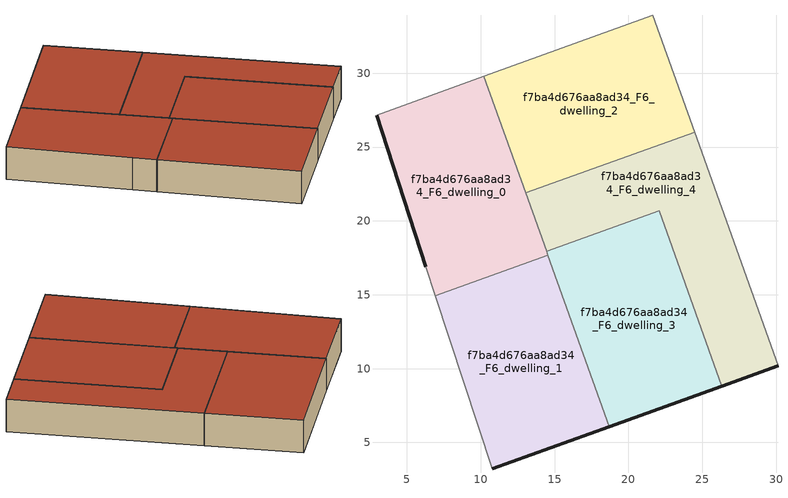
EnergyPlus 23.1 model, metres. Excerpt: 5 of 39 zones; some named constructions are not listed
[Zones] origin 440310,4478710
f7ba4d676aa8ad34_F6_dwelling_0
 floor to f7ba4d676aa8ad34_F5_dwelling_0 (EU_floor_Construction): 14.56,17.67 10.22,29.79 2.95,27.16 6.28,16.88 6.92,14.94 z18
 wall outside (EU_wall_Construction): 6.28,16.88 2.95,27.16 z18:21
 wall to f7ba4d676aa8ad34_F6_dwelling_1 (EU_wall_Construction): 14.56,17.67 6.92,14.94 z18:21
 wall adiabatic (EU_wall_Construction): 6.92,14.94 6.28,16.88 / 2.95,27.16 10.22,29.79 z18:21
 wall to f7ba4d676aa8ad34_F6_dwelling_2 (EU_wall_Construction): 10.22,29.79 13.05,21.9 z18:21
 wall to f7ba4d676aa8ad34_F6_dwelling_4 (EU_wall_Construction): 13.05,21.9 14.46,17.94 z18:21
 wall to f7ba4d676aa8ad34_F6_dwelling_3 (EU_wall_Construction): 14.46,17.94 14.56,17.68 z18:21
 roof outside (EU_roof_Construction): 10.22,29.79 14.56,17.67 6.92,14.94 6.28,16.88 2.95,27.16 z21
f7ba4d676aa8ad34_F6_dwelling_1
 floor to f7ba4d676aa8ad34_F5_dwelling_1 (EU_floor_Construction): 18.7,6.08 14.56,17.67 6.92,14.94 10.77,3.23 z18
 wall outside (EU_wall_Construction): 18.7,6.08 10.77,3.23 z18:21
 wall adiabatic (EU_wall_Construction): 10.77,3.23 6.92,14.94 z18:21
 wall to f7ba4d676aa8ad34_F6_dwelling_3 (EU_wall_Construction): 14.56,17.67 18.7,6.08 z18:21
 roof outside (EU_roof_Construction): 14.56,17.67 18.7,6.08 10.77,3.23 6.92,14.94 z21
f7ba4d676aa8ad34_F6_dwelling_2
 floor to f7ba4d676aa8ad34_F5_dwelling_2 (EU_floor_Construction): 24.47,25.99 21.64,33.91 10.22,29.79 13.04,21.9 z18
 wall adiabatic (EU_wall_Construction): 10.22,29.79 21.64,33.91 24.47,25.99 z18:21
 wall to f7ba4d676aa8ad34_F6_dwelling_4 (EU_wall_Construction): 24.47,25.99 13.04,21.9 z18:21
 roof outside (EU_roof_Construction): 21.64,33.91 24.47,25.99 13.04,21.9 10.22,29.79 z21
f7ba4d676aa8ad34_F6_dwelling_3
 floor to f7ba4d676aa8ad34_F5_dwelling_3 (EU_floor_Construction): 26.32,8.82 22.08,20.67 14.46,17.94 18.7,6.08 z18
 wall outside (EU_wall_Construction): 26.32,8.82 18.7,6.08 z18:21
 wall to f7ba4d676aa8ad34_F6_dwelling_4 (EU_wall_Construction): 14.46,17.94 22.08,20.67 26.32,8.82 z18:21
 roof outside (EU_roof_Construction): 22.08,20.67 26.32,8.82 18.7,6.08 14.46,17.94 z21
f7ba4d676aa8ad34_F6_dwelling_4
 floor to f7ba4d676aa8ad34_F5_dwelling_4 (EU_floor_Construction): 30.13,10.19 24.47,25.99 13.04,21.9 14.46,17.94 22.08,20.67 26.32,8.82 z18
 wall outside (EU_wall_Construction): 30.13,10.19 26.32,8.82 z18:21
 wall adiabatic (EU_wall_Construction): 24.47,25.99 30.13,10.19 z18:21
 roof outside (EU_roof_Construction): 24.47,25.99 30.13,10.19 26.32,8.82 22.08,20.67 14.46,17.94 13.04,21.9 z21
[HVACTEMPLATE:THERMOSTAT] Constant Heating Setpoint=20; Constant Cooling Setpoint=50
EU_HeatOnly_f7ba4d676aa8ad34_F0_dwelling_0; EU_HeatOnly_f7ba4d676aa8ad34_F0_dwelling_1; EU_HeatOnly_f7ba4d676aa8ad34_F0_dwelling_2; EU_HeatOnly_f7ba4d676aa8ad34_F0_dwelling_3; EU_HeatOnly_f7ba4d676aa8ad34_F0_dwelling_4; EU_HeatOnly_f7ba4d676aa8ad34_F0_dwelling_5; EU_HeatOnly_f7ba4d676aa8ad34_F1_dwelling_0; EU_HeatOnly_f7ba4d676aa8ad34_F1_dwelling_1; EU_HeatOnly_f7ba4d676aa8ad34_F1_dwelling_2; EU_HeatOnly_f7ba4d676aa8ad34_F1_dwelling_3; EU_HeatOnly_f7ba4d676aa8ad34_F1_dwelling_4; EU_HeatOnly_f7ba4d676aa8ad34_F1_dwelling_5; EU_HeatOnly_f7ba4d676aa8ad34_F2_dwelling_0; EU_HeatOnly_f7ba4d676aa8ad34_F2_dwelling_1; EU_HeatOnly_f7ba4d676aa8ad34_F2_dwelling_2; EU_HeatOnly_f7ba4d676aa8ad34_F2_dwelling_3; EU_HeatOnly_f7ba4d676aa8ad34_F2_dwelling_4; EU_HeatOnly_f7ba4d676aa8ad34_F2_dwelling_5; EU_HeatOnly_f7ba4d676aa8ad34_F3_dwelling_0; EU_HeatOnly_f7ba4d676aa8ad34_F3_dwelling_1; EU_HeatOnly_f7ba4d676aa8ad34_F3_dwelling_2; EU_HeatOnly_f7ba4d676aa8ad34_F3_dwelling_3; EU_HeatOnly_f7ba4d676aa8ad34_F3_dwelling_4; EU_HeatOnly_f7ba4d676aa8ad34_F3_dwelling_5; EU_HeatOnly_f7ba4d676aa8ad34_F4_dwelling_0; EU_HeatOnly_f7ba4d676aa8ad34_F4_dwelling_1; EU_HeatOnly_f7ba4d676aa8ad34_F4_dwelling_2; EU_HeatOnly_f7ba4d676aa8ad34_F4_dwelling_3; EU_HeatOnly_f7ba4d676aa8ad34_F4_dwelling_4; EU_HeatOnly_f7ba4d676aa8ad34_F5_dwelling_0; EU_HeatOnly_f7ba4d676aa8ad34_F5_dwelling_1; EU_HeatOnly_f7ba4d676aa8ad34_F5_dwelling_2; EU_HeatOnly_f7ba4d676aa8ad34_F5_dwelling_3; EU_HeatOnly_f7ba4d676aa8ad34_F5_dwelling_4; EU_HeatOnly_f7ba4d676aa8ad34_F6_dwelling_0; EU_HeatOnly_f7ba4d676aa8ad34_F6_dwelling_1; EU_HeatOnly_f7ba4d676aa8ad34_F6_dwelling_2; EU_HeatOnly_f7ba4d676aa8ad34_F6_dwelling_3; EU_HeatOnly_f7ba4d676aa8ad34_F6_dwelling_4
[SCHEDULE:CONSTANT]
Name | Hourly Value
EU_AlwaysOn | 1
EU_CoolingOff | 0
[SCHEDULE:FILE] Column Number=1; Rows to Skip at Top=0; Number of Hours of Data=8760; Column Separator=Comma; Interpolate to Timestep=No; Minutes per Item=60; Adjust Schedule for Daylight Savings=Yes
Name | File
EU_Step8_GainSchedule_f7ba4d676aa8ad34_F2_dwelling_4_f000 | ../../schedules/f7ba4d676aa8ad34/f7ba4d676aa8ad34_F2_dwelling_4_f000_gain.csv
EU_Step8_GainSchedule_f7ba4d676aa8ad34_F2_dwelling_5_f000 | ../../schedules/f7ba4d676aa8ad34/f7ba4d676aa8ad34_F2_dwelling_5_f000_gain.csv
EU_Step8_GainSchedule_f7ba4d676aa8ad34_F3_dwelling_0_f000 | ../../schedules/f7ba4d676aa8ad34/f7ba4d676aa8ad34_F3_dwelling_0_f000_gain.csv
EU_Step8_GainSchedule_f7ba4d676aa8ad34_F3_dwelling_1_f000 | ../../schedules/f7ba4d676aa8ad34/f7ba4d676aa8ad34_F3_dwelling_1_f000_gain.csv
EU_Step8_GainSchedule_f7ba4d676aa8ad34_F3_dwelling_2_f000 | ../../schedules/f7ba4d676aa8ad34/f7ba4d676aa8ad34_F3_dwelling_2_f000_gain.csv
EU_Step8_GainSchedule_f7ba4d676aa8ad34_F3_dwelling_3_f000 | ../../schedules/f7ba4d676aa8ad34/f7ba4d676aa8ad34_F3_dwelling_3_f000_gain.csv
EU_Step8_GainSchedule_f7ba4d676aa8ad34_F3_dwelling_4_f000 | ../../schedules/f7ba4d676aa8ad34/f7ba4d676aa8ad34_F3_dwelling_4_f000_gain.csv
EU_Step8_GainSchedule_f7ba4d676aa8ad34_F3_dwelling_5_f000 | ../../schedules/f7ba4d676aa8ad34/f7ba4d676aa8ad34_F3_dwelling_5_f000_gain.csv
EU_Step8_GainSchedule_f7ba4d676aa8ad34_F4_dwelling_0_f000 | ../../schedules/f7ba4d676aa8ad34/f7ba4d676aa8ad34_F4_dwelling_0_f000_gain.csv
EU_Step8_GainSchedule_f7ba4d676aa8ad34_F4_dwelling_1_f000 | ../../schedules/f7ba4d676aa8ad34/f7ba4d676aa8ad34_F4_dwelling_1_f000_gain.csv
EU_Step8_GainSchedule_f7ba4d676aa8ad34_F4_dwelling_2_f000 | ../../schedules/f7ba4d676aa8ad34/f7ba4d676aa8ad34_F4_dwelling_2_f000_gain.csv
EU_Step8_GainSchedule_f7ba4d676aa8ad34_F4_dwelling_3_f000 | ../../schedules/f7ba4d676aa8ad34/f7ba4d676aa8ad34_F4_dwelling_3_f000_gain.csv
EU_Step8_GainSchedule_f7ba4d676aa8ad34_F4_dwelling_4_f000 | ../../schedules/f7ba4d676aa8ad34/f7ba4d676aa8ad34_F4_dwelling_4_f000_gain.csv
EU_Step8_GainSchedule_f7ba4d676aa8ad34_F5_dwelling_0_f000 | ../../schedules/f7ba4d676aa8ad34/f7ba4d676aa8ad34_F5_dwelling_0_f000_gain.csv
EU_Step8_GainSchedule_f7ba4d676aa8ad34_F5_dwelling_1_f000 | ../../schedules/f7ba4d676aa8ad34/f7ba4d676aa8ad34_F5_dwelling_1_f000_gain.csv
EU_Step8_GainSchedule_f7ba4d676aa8ad34_F5_dwelling_2_f000 | ../../schedules/f7ba4d676aa8ad34/f7ba4d676aa8ad34_F5_dwelling_2_f000_gain.csv
EU_Step8_GainSchedule_f7ba4d676aa8ad34_F5_dwelling_3_f000 | ../../schedules/f7ba4d676aa8ad34/f7ba4d676aa8ad34_F5_dwelling_3_f000_gain.csv
EU_Step8_GainSchedule_f7ba4d676aa8ad34_F5_dwelling_4_f000 | ../../schedules/f7ba4d676aa8ad34/f7ba4d676aa8ad34_F5_dwelling_4_f000_gain.csv
EU_Step8_GainSchedule_f7ba4d676aa8ad34_F6_dwelling_0_f000 | ../../schedules/f7ba4d676aa8ad34/f7ba4d676aa8ad34_F6_dwelling_0_f000_gain.csv
EU_Step8_GainSchedule_f7ba4d676aa8ad34_F6_dwelling_1_f000 | ../../schedules/f7ba4d676aa8ad34/f7ba4d676aa8ad34_F6_dwelling_1_f000_gain.csv
EU_Step8_GainSchedule_f7ba4d676aa8ad34_F6_dwelling_2_f000 | ../../schedules/f7ba4d676aa8ad34/f7ba4d676aa8ad34_F6_dwelling_2_f000_gain.csv
EU_Step8_GainSchedule_f7ba4d676aa8ad34_F6_dwelling_3_f000 | ../../schedules/f7ba4d676aa8ad34/f7ba4d676aa8ad34_F6_dwelling_3_f000_gain.csv
EU_Step8_GainSchedule_f7ba4d676aa8ad34_F6_dwelling_4_f000 | ../../schedules/f7ba4d676aa8ad34/f7ba4d676aa8ad34_F6_dwelling_4_f000_gain.csv
